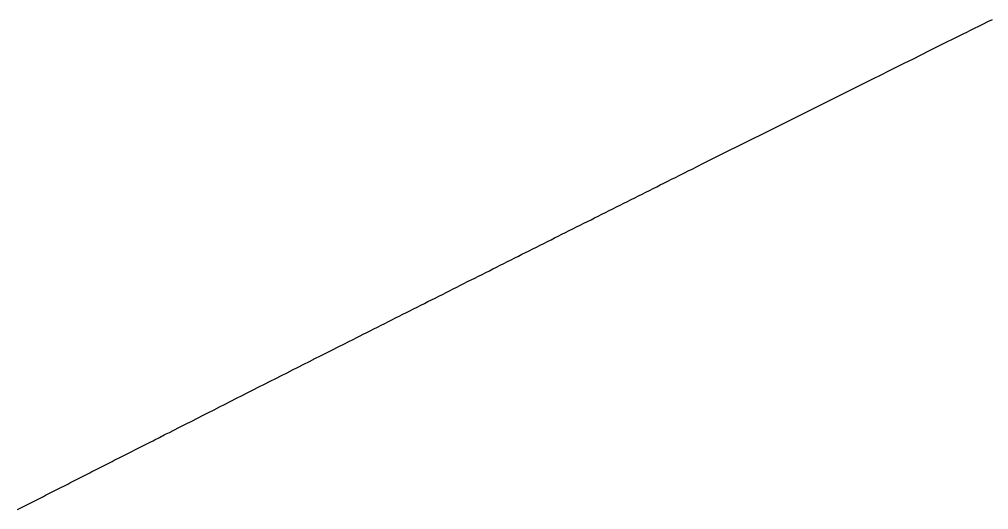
# Model space of a CAD drawing. Header units: millimetres. Extents: x 0 to 610, y 0 to 457.
# Drawn here: x 126.2241 to 126.41, y 109.238 to 109.3322 of the extents above; entities that cross this region are included whole.
import ezdxf

# ---------------------------------------------------------------- set-up
doc = ezdxf.new("R2010")
doc.units = ezdxf.units.MM
doc.layers.add('CUT_AIRCRAFT', color=7, linetype='Continuous')

msp = doc.modelspace()

# ---------------------------------------------------------------- linework, layer by layer
at = {"layer": 'CUT_AIRCRAFT'}
msp.add_lwpolyline([(126.22371, 109.23803), (126.2241, 109.23823), (126.22448, 109.23842), (126.22486, 109.23862), (126.22525, 109.23882), (126.22563, 109.23901), (126.22602, 109.23921), (126.2264, 109.2394), (126.22678, 109.2396), (126.22717, 109.2398), (126.22755, 109.23999), (126.22794, 109.24019), (126.22832, 109.24038), (126.22871, 109.24058), (126.2291, 109.24078), (126.22948, 109.24098), (126.22987, 109.24117), (126.23026, 109.24137), (126.23064, 109.24157), (126.23103, 109.24177), (126.23142, 109.24196), (126.23181, 109.24216), (126.23219, 109.24236), (126.23258, 109.24255), (126.23297, 109.24275), (126.23336, 109.24295), (126.23374, 109.24315), (126.23413, 109.24334), (126.23452, 109.24354), (126.23491, 109.24374), (126.23529, 109.24394), (126.23568, 109.24413), (126.23607, 109.24433), (126.23646, 109.24453), (126.23684, 109.24473), (126.23723, 109.24492), (126.23762, 109.24512), (126.23801, 109.24532), (126.2384, 109.24552), (126.23879, 109.24571), (126.23917, 109.24591), (126.23956, 109.24611), (126.23995, 109.24631), (126.24034, 109.2465), (126.24073, 109.2467), (126.24112, 109.2469), (126.24151, 109.2471), (126.2419, 109.2473), (126.24229, 109.2475), (126.24268, 109.2477), (126.24307, 109.24789), (126.24346, 109.24809), (126.24385, 109.24829), (126.24424, 109.24849), (126.24463, 109.24869), (126.24502, 109.24889), (126.24541, 109.24909), (126.2458, 109.24928), (126.2462, 109.24948), (126.24659, 109.24968), (126.24698, 109.24988), (126.24737, 109.25008), (126.24776, 109.25028), (126.24815, 109.25048), (126.24854, 109.25067), (126.24892, 109.25087), (126.24931, 109.25107), (126.24972, 109.25127), (126.25014, 109.25149), (126.25056, 109.2517), (126.25095, 109.2519), (126.25128, 109.25207), (126.25156, 109.25221), (126.25185, 109.25236), (126.25225, 109.25256), (126.25285, 109.25287), (126.25371, 109.2533), (126.25478, 109.25384), (126.25595, 109.25444), (126.25714, 109.25504), (126.25826, 109.25561), (126.25934, 109.25616), (126.26038, 109.25669), (126.26143, 109.25722), (126.26249, 109.25775), (126.26356, 109.2583), (126.26464, 109.25885), (126.26572, 109.2594), (126.2668, 109.25994), (126.26788, 109.26049), (126.26895, 109.26103), (126.27003, 109.26158), (126.2711, 109.26212), (126.27218, 109.26267), (126.27325, 109.26321), (126.27433, 109.26376), (126.27542, 109.26431), (126.2765, 109.26485), (126.27758, 109.2654), (126.27865, 109.26594), (126.27971, 109.26648), (126.28077, 109.26702), (126.28185, 109.26756), (126.28297, 109.26813), (126.28411, 109.26871), (126.28525, 109.26928), (126.28633, 109.26983), (126.28729, 109.27031), (126.2881, 109.27072), (126.28879, 109.27107), (126.28942, 109.27139), (126.29004, 109.2717), (126.2907, 109.27203), (126.29139, 109.27238), (126.29209, 109.27274), (126.2928, 109.27309), (126.2935, 109.27345), (126.29419, 109.27379), (126.29487, 109.27414), (126.29555, 109.27449), (126.29624, 109.27483), (126.29693, 109.27518), (126.29762, 109.27553), (126.29831, 109.27588), (126.299, 109.27623), (126.29969, 109.27657), (126.30038, 109.27692), (126.30107, 109.27727), (126.30176, 109.27762), (126.30245, 109.27797), (126.30314, 109.27831), (126.30384, 109.27866), (126.30453, 109.27901), (126.30522, 109.27936), (126.30591, 109.27971), (126.3066, 109.28006), (126.30729, 109.2804), (126.30798, 109.28075), (126.30867, 109.2811), (126.30936, 109.28145), (126.31006, 109.2818), (126.31075, 109.28215), (126.31145, 109.2825), (126.31214, 109.28285), (126.31284, 109.2832), (126.31353, 109.28355), (126.31423, 109.2839), (126.31492, 109.28425), (126.31562, 109.2846), (126.31631, 109.28495), (126.31701, 109.2853), (126.3177, 109.28565), (126.3184, 109.286), (126.31909, 109.28635), (126.31979, 109.2867), (126.32048, 109.28705), (126.32118, 109.2874), (126.32187, 109.28775), (126.32257, 109.2881), (126.32327, 109.28845), (126.32396, 109.2888), (126.32466, 109.28915), (126.32536, 109.2895), (126.32605, 109.28985), (126.32675, 109.2902), (126.32744, 109.29055), (126.32814, 109.2909), (126.32884, 109.29125), (126.32953, 109.2916), (126.33023, 109.29195), (126.33093, 109.2923), (126.33163, 109.29265), (126.33232, 109.293), (126.33302, 109.29335), (126.33372, 109.2937), (126.33442, 109.29405), (126.33512, 109.2944), (126.33582, 109.29475), (126.33652, 109.29511), (126.33722, 109.29546), (126.33792, 109.29581), (126.33862, 109.29616), (126.33932, 109.29651), (126.34002, 109.29686), (126.34072, 109.29721), (126.34142, 109.29756), (126.34212, 109.29792), (126.34283, 109.29827), (126.34353, 109.29862), (126.34423, 109.29897), (126.34493, 109.29932), (126.34563, 109.29967), (126.34632, 109.30002), (126.34701, 109.30037), (126.34771, 109.30072), (126.34843, 109.30108), (126.34917, 109.30145), (126.34991, 109.30182), (126.3506, 109.30217), (126.35124, 109.30248), (126.3518, 109.30277), (126.35238, 109.30306), (126.35309, 109.30341), (126.35405, 109.30389), (126.35532, 109.30453), (126.35684, 109.30529), (126.3585, 109.30612), (126.36017, 109.30696), (126.36177, 109.30776), (126.3633, 109.30852), (126.3648, 109.30927), (126.3663, 109.31002), (126.36781, 109.31078), (126.36934, 109.31154), (126.37089, 109.31231), (126.37243, 109.31309), (126.37397, 109.31386), (126.3755, 109.31462), (126.37704, 109.31539), (126.37857, 109.31615), (126.3801, 109.31692), (126.38163, 109.31768), (126.38317, 109.31845), (126.38471, 109.31922), (126.38626, 109.31999), (126.3878, 109.32076), (126.38934, 109.32153), (126.39086, 109.32228), (126.39237, 109.32303), (126.39388, 109.32379), (126.39542, 109.32455), (126.39702, 109.32535), (126.39867, 109.32618), (126.40032, 109.32699), (126.40185, 109.32776), (126.40317, 109.32842), (126.40422, 109.32894), (126.40507, 109.32936), (126.4058, 109.32972), (126.40651, 109.33008), (126.40729, 109.33046), (126.40812, 109.33088), (126.40898, 109.33131), (126.40985, 109.33174), (126.4107, 109.33216)], dxfattribs=at)

doc.saveas('drawing.dxf')
